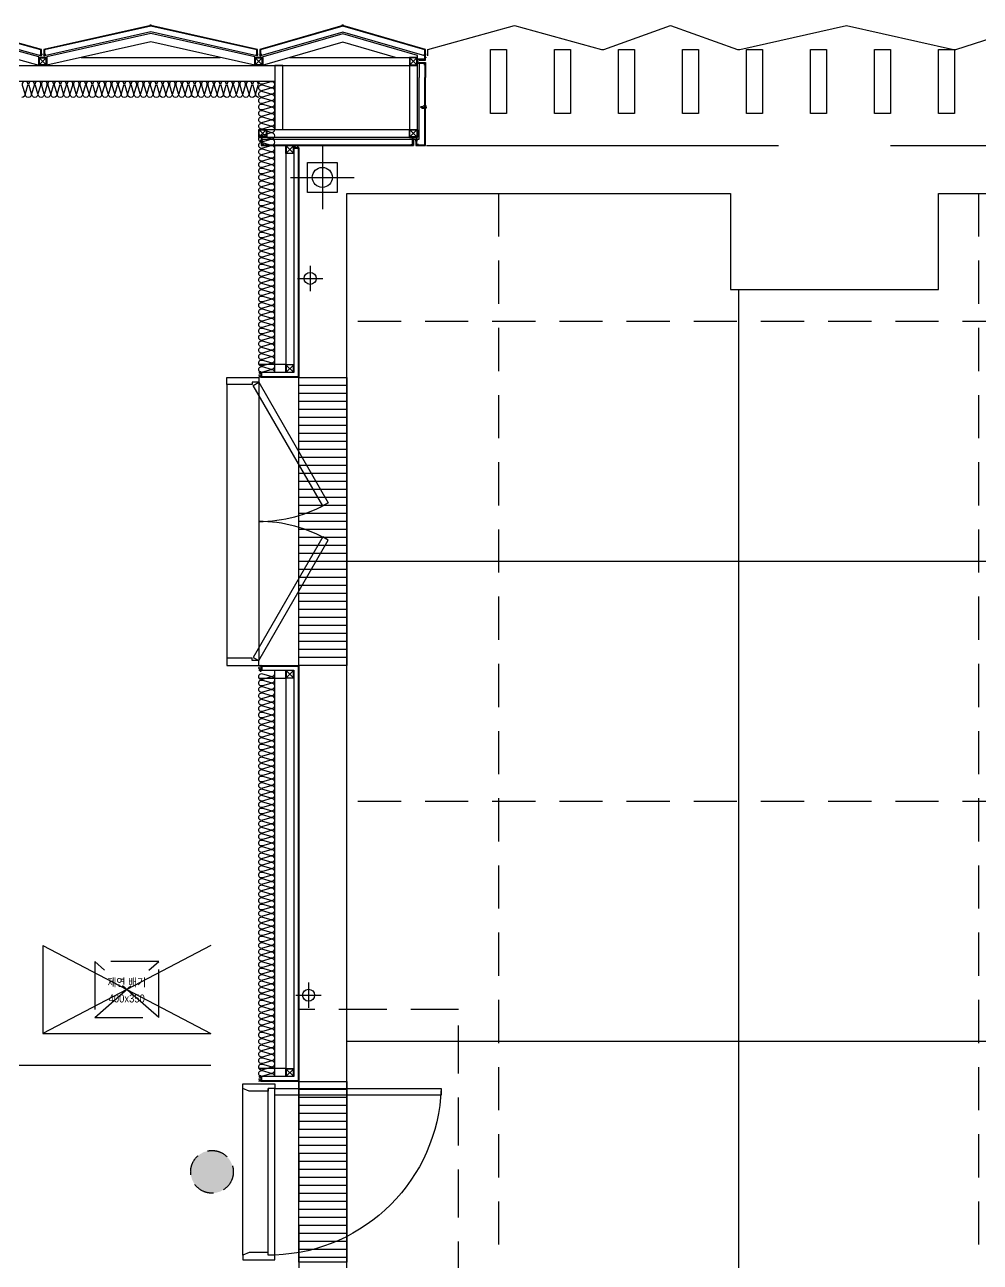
# Model space of a CAD drawing. Header units: millimetres. Extents: x -95754 to 177808, y 34455 to 149960.
# Drawn here: x 97291 to 103264, y 141725 to 149459 of the extents above; entities that cross this region are included whole.
import ezdxf
from ezdxf.enums import TextEntityAlignment as Align

# ---------------------------------------------------------------- set-up
doc = ezdxf.new("R2010")
doc.units = ezdxf.units.MM
doc.header["$LTSCALE"] = 300
for name, pattern in [('CENTER', [2, 1.25, -0.25, 0.25, -0.25]), ('CENTERX2', [4, 2.5, -0.5, 0.5, -0.5]), ('ghid', [3, 2, -1]), ('H1', [1.5, 1, -0.5]), ('HID', [2.8, 1.8, -1])]:
    doc.linetypes.add(name, pattern=pattern)
for name, color, linetype in [('6FIN', 6, 'Continuous'), ('A-DOOR', 4, 'Continuous'), ('A-DOOR-1', 1, 'Continuous'), ('A-DOOR-8', 8, 'Continuous'), ('A-ELE-8', 8, 'Continuous'), ('A-ETC-소방', 8, 'H1'), ('A-FIN', 6, 'Continuous'), ('A-HIDDEN', 7, 'H1'), ('A-LOUVER', 6, 'Continuous'), ('A-OPEN', 1, 'Continuous'), ('A-SYM', 7, 'Continuous'), ('A-TERNCH', 8, 'Continuous'), ('A-WALL-D', 7, 'Continuous'), ('A-갑종방화문', 7, 'Continuous'), ('A-방화문표기', 6, 'ghid'), ('A-지붕바닥', 251, 'Continuous'), ('A-하지철물', 55, 'Continuous'), ('alucobond', 4, 'Continuous'), ('ISL', 251, 'Continuous'), ('loco_SCR', 1, 'Continuous'), ('mold', 4, 'Continuous'), ('RIVET', 6, 'Continuous'), ('SCREW', 6, 'Continuous'), ('SHEET', 6, 'Continuous'), ('보(girder)', 7, 'HID'), ('복합판넬', 6, 'Continuous'), ('우수계획', 7, 'Continuous'), ('코킹', 191, 'Continuous'), ('트랜치', 8, 'Continuous')]:
    doc.layers.add(name, color=color, linetype=linetype)
doc.styles.add('X-PLAN$0$Gtx', font='')
doc.styles.get('X-PLAN$0$Gtx').set_extended_font_data('Dotum')

# ---------------------------------------------------------------- blocks, each defined once
blk = doc.blocks.new('FDD-2')
at = {"layer": 'A-DOOR', "linetype": 'Continuous'}
for points in [[(-870, 200), (-116.6, 635), (-96.6, 600.4), (-850, 165.4)], [(870, 200), (116.6, 635), (96.6, 600.4), (850, 165.4)], [(-900, 200), (-870, 200), (-870, 160), (-855, 160), (-855, 0), (-900, 0)], [(900, 200), (870, 200), (870, 160), (855, 160), (855, 0), (900, 0)]]:
    blk.add_lwpolyline(points, close=True, dxfattribs=at)
at = {"layer": 'A-DOOR-1', "linetype": 'Continuous'}
for centre, start, end in [((-870, 200), 0, 30), ((870, 200), 150, 180)]:
    blk.add_arc(centre, 870, start, end, dxfattribs=at)
at = {"layer": 'A-DOOR-8', "linetype": 'Continuous'}
for p, q in [((-870, 200), (870, 200)), ((-855, 0), (855, 0))]:
    blk.add_line(p, q, dxfattribs=at)
blk = doc.blocks.new('FSD-1')
at = {"layer": 'A-DOOR'}
for points in [[(190359.4, 600586.7), (190359.4, 600556.7), (190319.4, 600556.7), (190319.4, 600541.7), (190199.4, 600541.7), (190159.4, 600556.7), (190159.4, 600586.7)], [(190359.4, 599516.7), (191399.4, 599516.7), (191399.4, 599556.7), (190359.4, 599556.7)], [(190359.4, 599486.7), (190359.4, 599516.7), (190319.4, 599516.7), (190319.4, 599531.7), (190199.4, 599531.7), (190159.4, 599516.7), (190159.4, 599486.7)]]:
    blk.add_lwpolyline(points, close=True, dxfattribs=at)
at = {"layer": 'A-DOOR-1'}
blk.add_arc((190322.5, 599479.8), 1077.5, 1.96142, 88.03858, dxfattribs=at)
at = {"layer": 'A-DOOR-8'}
for p, q in [((190159.4, 600556.7), (190159.4, 599516.7)), ((190319.4, 600556.7), (190319.4, 599516.7)), ((190359.4, 600556.7), (190359.4, 599516.7))]:
    blk.add_line(p, q, dxfattribs=at)
blk = doc.blocks.new('*U2290')
at = {"layer": '6FIN'}
blk.add_lwpolyline([(25.3, 50), (-24.7, 50), (-24.7, 0), (25.3, 0)], close=True, dxfattribs=at)
at = {"layer": 'SHEET', "color": 8}
for p, q in [((-22.2, 2.5), (22.8, 47.5)), ((22.8, 2.5), (-22.2, 47.5))]:
    blk.add_line(p, q, dxfattribs=at)
blk.add_lwpolyline([(22.3, 2.3), (-21.7, 2.3, -0.414214), (-22.4, 3), (-22.4, 47, -0.414214), (-21.7, 47.7), (22.3, 47.7, -0.414214), (23, 47), (23, 3, -0.414214)], format="xyb", close=True, dxfattribs=at)
blk = doc.blocks.new('screw-2')
at = {"layer": 'loco_SCR', "linetype": 'CENTERX2'}
blk.add_line((-9, 0), (20, 0), dxfattribs=at)
at = {"layer": 'loco_SCR'}
for p, q in [((-2, 2), (-2, 3)), ((-1, 0), (-2, 1)), ((0, 4), (0, -4)), ((0, 2), (13, 2)), ((4, 2), (2, -3)), ((6, 2), (4, -3)), ((8, 2), (6, -3)), ((9, 2), (8, -3)), ((11, 2), (10, 1)), ((16, 0), (11, 1)), ((16, 0), (12, -2)), ((16, 0), (13, 2)), ((-1, 0), (-2, -1)), ((-2, -2), (-2, -3)), ((0, -2), (12, -2)), ((10, -1), (9, -3))]:
    blk.add_line(p, q, dxfattribs=at)
for centre, radius, start, end in [((0, 0), 4, 90, 270), ((-2, 1), 0.5, 135, 249.9068), ((-2, 3), 0.393, 352.9095, 75.2899), ((-1, 0), 0.262, 273.8076, 86.5479), ((11, -1), 1.4, 70.8182, 270.5294), ((-2, -1), 0.5, 109.9826, 225), ((-2, -3), 0.393, 261.9149, 3.4868)]:
    blk.add_arc(centre, radius, start, end, dxfattribs=at)
blk = doc.blocks.new('A$Caf999d5d')
at = {"layer": 'A-FIN'}
for p, q in [((-1, 15), (25, 14.9)), ((3, 19), (29, 18.9)), ((25, 7.4), (25, 14.9)), ((28, 7.4), (25, 7.4)), ((29, 7.4), (25, 7.4)), ((29, 7.4), (29, 18.9))]:
    blk.add_line(p, q, dxfattribs=at)
at = {"layer": '코킹', "color": 1}
blk.add_circle((14.5, 7.5), 7.5, dxfattribs=at)
at = {"layer": '코킹', "color": 1, "extrusion": (0, 0, -1)}
blk.add_ellipse((-1, 7.5), major_axis=(0, 7.5), ratio=0.368706, start_param=0, end_param=3.141604, dxfattribs=at)
at = {"layer": 'SCREW', "xscale": 0.700000000000001, "yscale": 0.700000000000001, "zscale": 0.700000000000001, "rotation": 359.9997454971837}
blk.add_blockref('screw-2', (25, 11.2), dxfattribs=at)
blk = doc.blocks.new('*U2294')
at = {"layer": 'A-하지철물'}
for points in [[(-570, -220), (-570, 0), (1970, 0), (1970, -220)], [(-520, -220), (-520, -50), (1920, -50), (1920, -220)]]:
    blk.add_lwpolyline(points, dxfattribs=at)
at = {"layer": '복합판넬'}
for points in [[(-600, -205), (-600, 30), (2000, 30), (2000, -205)], [(-596, -201), (-596, 26), (1996, 26), (1996, -201)]]:
    blk.add_lwpolyline(points, dxfattribs=at)
at = {"layer": 'A-FIN'}
blk.add_blockref('A$Caf999d5d', (-599, -220), dxfattribs=at)
at = {"layer": 'A-FIN', "xscale": -1}
blk.add_blockref('A$Caf999d5d', (1999, -220), dxfattribs=at)
at = {"layer": '보(girder)', "xscale": -1, "rotation": 180}
for p in [(-545.3, 0), (1944.7, 0)]:
    blk.add_blockref('*U2290', p, dxfattribs=at)
blk = doc.blocks.new('EX-1100')
at = {"layer": '6FIN', "elevation": 0}
for points in [[(3.2, 204.1), (46.8, 204.1, 0.414214), (50, 207.3), (50, 250.9, 0.414214), (46.8, 254.1), (3.2, 254.1, 0.414214), (0, 250.9), (0, 207.3, 0.414214)], [(1146.8, 204.1), (1103.2, 204.1, -0.414214), (1100, 207.3), (1100, 250.9, -0.414214), (1103.2, 254.1), (1146.8, 254.1, -0.414214), (1150, 250.9), (1150, 207.3, -0.414214)]]:
    blk.add_lwpolyline(points, format="xyb", close=True, dxfattribs=at)
at = {"layer": 'A-하지철물'}
for p, q in [((1100, 254.1), (50, 254.1)), ((923.1, 204.1), (226.9, 204.1)), ((575, 55.9), (575, 107.8))]:
    blk.add_line(p, q, dxfattribs=at)
at = {"layer": 'A-하지철물', "elevation": 0}
blk.add_lwpolyline([(1100, 201.1), (1100, 253), (575, 107.8), (50, 253), (50, 201.1), (575, 55.9)], close=True, dxfattribs=at)
at = {"layer": 'A-하지철물'}
blk.add_circle((575, 4.1), 4.07, dxfattribs=at)
at = {"layer": 'alucobond', "color": 251, "linetype": 'HID', "ltscale": 10}
for p, q in [((30.2, 185.1), (41.5, 185.1)), ((31.5, 182.4), (31.5, 187.8)), ((31.5, 186.6), (39.5, 186.6)), ((31.5, 183.6), (39.5, 183.6)), ((32, 189.3), (32.5, 189.3)), ((32, 180.9), (32.5, 180.9)), ((32.5, 180.9), (32.5, 189.3)), ((38, 182.7), (38, 187.4)), ((39.5, 182.7), (39.5, 187.4)), ((1119.8, 185.1), (1108.5, 185.1)), ((1110.5, 182.7), (1110.5, 187.4)), ((1118.5, 186.6), (1110.5, 186.6)), ((1118.5, 183.6), (1110.5, 183.6)), ((1112, 182.7), (1112, 187.4)), ((1117.5, 180.9), (1117.5, 189.3)), ((1118, 189.3), (1117.5, 189.3)), ((1118, 180.9), (1117.5, 180.9)), ((1118.5, 182.4), (1118.5, 187.8))]:
    blk.add_line(p, q, dxfattribs=at)
at = {"layer": 'alucobond'}
for p, q in [((32.5, 195.1), (36.5, 195.1)), ((1117.5, 195.1), (1113.5, 195.1))]:
    blk.add_line(p, q, dxfattribs=at)
at = {"layer": 'alucobond', "color": 251, "linetype": 'HID', "ltscale": 10, "elevation": 0}
for points in [[(32, 189.3), (31.5, 187.8)], [(32, 180.9), (31.5, 182.4)], [(36.5, 194.5), (575, 45.6), (1113.5, 194.5)], [(1118, 189.3), (1118.5, 187.8)], [(1118, 180.9), (1118.5, 182.4)]]:
    blk.add_lwpolyline(points, dxfattribs=at)
at = {"layer": 'alucobond', "elevation": 0}
for points in [[(32.5, 195.1), (32.5, 154.1), (575, 4.1), (1117.5, 154.1), (1117.5, 195.1)], [(36.5, 195.1), (36.5, 157.1), (575, 8.2), (1113.5, 157.1), (1113.5, 195.1)], [(1113.5, 195.1), (1113.5, 157.2)]]:
    blk.add_lwpolyline(points, dxfattribs=at)
at = {"layer": 'alucobond', "color": 251, "linetype": 'HID', "ltscale": 10, "elevation": 0}
for points in [[(39.5, 186.6, -0.666667), (39.5, 183.6, -1.5)], [(1110.5, 186.6, 0.666667), (1110.5, 183.6, 1.5)]]:
    blk.add_lwpolyline(points, format="xyb", dxfattribs=at)
at = {"layer": 'alucobond', "color": 251, "linetype": 'HID', "ltscale": 10}
for centre, start, end in [((38.7, 187.4), 0, 180), ((38.7, 182.7), 180, 0), ((1111.3, 187.4), 0, 180), ((1111.3, 182.7), 180, 0)]:
    blk.add_arc(centre, 0.75, start, end, dxfattribs=at)
at = {"layer": 'mold', "color": 4, "elevation": 0}
for points in [[(25, 204.1), (25, 202.6)], [(1125, 204.1), (1125, 202.6)]]:
    blk.add_lwpolyline(points, dxfattribs=at)
at = {"layer": 'SHEET', "color": 8}
for p, q in [((46.8, 250.9), (3.2, 207.3)), ((3.2, 250.9), (46.8, 207.3)), ((1103.2, 250.9), (1146.8, 207.3)), ((1146.8, 250.9), (1103.2, 207.3))]:
    blk.add_line(p, q, dxfattribs=at)
at = {"layer": 'SHEET', "color": 8, "elevation": 0}
for points in [[(3.2, 207.3), (46.8, 207.3), (46.8, 250.9), (3.2, 250.9)], [(1146.8, 207.3), (1103.2, 207.3), (1103.2, 250.9), (1146.8, 250.9)]]:
    blk.add_lwpolyline(points, close=True, dxfattribs=at)
blk = doc.blocks.new('EX-1350')
at = {"layer": '6FIN', "elevation": 0}
for points in [[(3.2, 204.1), (46.8, 204.1, 0.414214), (50, 207.3), (50, 250.9, 0.414214), (46.8, 254.1), (3.2, 254.1, 0.414214), (0, 250.9), (0, 207.3, 0.414214)], [(1396.8, 204.1), (1353.2, 204.1, -0.414214), (1350, 207.3), (1350, 250.9, -0.414214), (1353.2, 254.1), (1396.8, 254.1, -0.414214), (1400, 250.9), (1400, 207.3, -0.414214)]]:
    blk.add_lwpolyline(points, format="xyb", close=True, dxfattribs=at)
at = {"layer": 'A-하지철물'}
for p, q in [((1350, 254.1), (50, 254.1)), ((1133.9, 204.1), (266.1, 204.1))]:
    blk.add_line(p, q, dxfattribs=at)
at = {"layer": 'A-하지철물', "elevation": 0}
for points in [[(49.7, 252.7), (700, 106.6), (1350.3, 252.7)], [(50, 254.1), (50, 201.4), (700, 55.3), (1350, 201.4), (1350, 254.1)]]:
    blk.add_lwpolyline(points, dxfattribs=at)
at = {"layer": 'A-하지철물'}
blk.add_circle((700, 4.1), 4.07, dxfattribs=at)
at = {"layer": 'alucobond', "color": 251, "linetype": 'HID', "ltscale": 10}
for p, q in [((30.2, 185.1), (41.5, 185.1)), ((31.5, 182.4), (31.5, 187.8)), ((31.5, 186.6), (39.5, 186.6)), ((31.5, 183.6), (39.5, 183.6)), ((32, 189.3), (32.5, 189.3)), ((32, 180.9), (32.5, 180.9)), ((32.5, 180.9), (32.5, 189.3)), ((38, 182.7), (38, 187.4)), ((39.5, 182.7), (39.5, 187.4)), ((1369.8, 185.1), (1358.5, 185.1)), ((1360.5, 182.7), (1360.5, 187.4)), ((1368.5, 186.6), (1360.5, 186.6)), ((1368.5, 183.6), (1360.5, 183.6)), ((1362, 182.7), (1362, 187.4)), ((1367.5, 180.9), (1367.5, 189.3)), ((1368, 189.3), (1367.5, 189.3)), ((1368, 180.9), (1367.5, 180.9)), ((1368.5, 182.4), (1368.5, 187.8))]:
    blk.add_line(p, q, dxfattribs=at)
at = {"layer": 'alucobond'}
for p, q in [((32.5, 195.1), (36.5, 195.1)), ((1367.5, 195.1), (1363.5, 195.1))]:
    blk.add_line(p, q, dxfattribs=at)
at = {"layer": 'alucobond', "color": 251, "linetype": 'HID', "ltscale": 10, "elevation": 0}
for points in [[(32, 189.3), (31.5, 187.8)], [(32, 180.9), (31.5, 182.4)], [(36.5, 194.2), (700, 45.1), (1363.5, 194.2)], [(1368, 189.3), (1368.5, 187.8)], [(1368, 180.9), (1368.5, 182.4)]]:
    blk.add_lwpolyline(points, dxfattribs=at)
at = {"layer": 'alucobond', "elevation": 0}
for points in [[(32.5, 195.1), (32.5, 154.1), (700, 4.1), (1367.5, 154.1), (1367.5, 195.1)], [(36.5, 195.1), (36.5, 157.3), (700, 8.2), (1363.5, 157.3), (1363.5, 195.1)]]:
    blk.add_lwpolyline(points, dxfattribs=at)
at = {"layer": 'alucobond', "color": 251, "linetype": 'HID', "ltscale": 10, "elevation": 0}
for points in [[(39.5, 186.6, -0.666667), (39.5, 183.6, -1.5)], [(1360.5, 186.6, 0.666667), (1360.5, 183.6, 1.5)]]:
    blk.add_lwpolyline(points, format="xyb", dxfattribs=at)
at = {"layer": 'alucobond', "color": 251, "linetype": 'HID', "ltscale": 10}
for centre, start, end in [((38.7, 187.4), 0, 180), ((38.7, 182.7), 180, 0), ((1361.3, 187.4), 0, 180), ((1361.3, 182.7), 180, 0)]:
    blk.add_arc(centre, 0.75, start, end, dxfattribs=at)
at = {"layer": 'mold', "color": 4, "elevation": 0}
for points in [[(25, 204.1), (25, 202.6)], [(1375, 204.1), (1375, 202.6)]]:
    blk.add_lwpolyline(points, dxfattribs=at)
at = {"layer": 'SHEET', "color": 8}
for p, q in [((46.8, 250.9), (3.2, 207.3)), ((3.2, 250.9), (46.8, 207.3)), ((1353.2, 250.9), (1396.8, 207.3)), ((1396.8, 250.9), (1353.2, 207.3))]:
    blk.add_line(p, q, dxfattribs=at)
at = {"layer": 'SHEET', "color": 8, "elevation": 0}
for points in [[(3.2, 207.3), (46.8, 207.3), (46.8, 250.9), (3.2, 250.9)], [(1396.8, 207.3), (1353.2, 207.3), (1353.2, 250.9), (1396.8, 250.9)]]:
    blk.add_lwpolyline(points, close=True, dxfattribs=at)
blk = doc.blocks.new('revit')
at = {"layer": 'RIVET'}
for p, q in [((-4.2, 0.5), (-4.2, 0)), ((4.2, 0), (-4.2, 0)), ((2.7, 1), (-2.7, 1)), ((-1.5, 1), (-1.5, -7)), ((1.5, 1), (1.5, -7)), ((4.2, 0.5), (4.2, 0)), ((2.4, -5.5), (-2.4, -5.5)), ((2.4, -7), (-2.4, -7))]:
    blk.add_line(p, q, dxfattribs=at)
at = {"layer": 'RIVET', "color": 1, "linetype": 'CENTER'}
blk.add_line((0, 2.3), (0, -9), dxfattribs=at)
at = {"layer": 'RIVET'}
for points in [[(-4.2, 0.5), (-2.7, 1)], [(4.2, 0.5), (2.7, 1)]]:
    blk.add_lwpolyline(points, dxfattribs=at)
blk.add_lwpolyline([(-1.5, -7, 0.666667), (1.5, -7, 1.5)], format="xyb", dxfattribs=at)
for centre, start, end in [((-2.4, -6.2), 90, 270), ((2.4, -6.2), 270, 90)]:
    blk.add_arc(centre, 0.75, start, end, dxfattribs=at)
blk = doc.blocks.new('A$Ce891b95f')
at = {"layer": '6FIN', "elevation": 0}
for points in [[(3.2, 550), (46.8, 550, -0.414214), (50, 546.8), (50, 503.2, -0.414214), (46.8, 500), (3.2, 500, -0.414214), (0, 503.2), (0, 546.8, -0.414214)], [(1014.3, 550), (970.7, 550, 0.414214), (967.5, 546.8), (967.5, 503.2, 0.414214), (970.7, 500), (1014.3, 500, 0.414214), (1017.5, 503.2), (1017.5, 546.8, 0.414214)], [(28.2, 100), (71.8, 100, -0.414214), (75, 96.8), (75, 53.2, -0.414214), (71.8, 50), (28.2, 50, -0.414214), (25, 53.2), (25, 96.8, -0.414214)], [(970.7, 100), (1014.3, 100, -0.414214), (1017.5, 96.8), (1017.5, 53.2, -0.414214), (1014.3, 50), (970.7, 50, -0.414214), (967.5, 53.2), (967.5, 96.8, -0.414214)]]:
    blk.add_lwpolyline(points, format="xyb", close=True, dxfattribs=at)
at = {"layer": 'A-하지철물'}
for p, q in [((219.2, 550), (1017.5, 550)), ((50, 500), (1017.5, 500))]:
    blk.add_line(p, q, dxfattribs=at)
at = {"layer": 'A-하지철물', "elevation": 0}
for points in [[(1017.5, 550), (1017.5, 562.4), (550, 697.9), (39.3, 549.9)], [(880.8, 550), (550, 645.9), (46.7, 500)]]:
    blk.add_lwpolyline(points, dxfattribs=at)
for points in [[(125, 500), (125, 100), (175, 100), (175, 500)], [(967.5, 500), (967.5, 50), (1017.5, 50), (1017.5, 500)], [(967.5, 50), (75, 50), (75, 100), (967.5, 100)]]:
    blk.add_lwpolyline(points, close=True, dxfattribs=at)
at = {"layer": 'A-하지철물'}
blk.add_circle((550, 750), 4.07, dxfattribs=at)
at = {"layer": 'alucobond', "color": 251, "linetype": 'HID', "ltscale": 10}
for p, q in [((30.2, 569), (41.5, 569)), ((31.5, 571.7), (31.5, 566.3)), ((31.5, 570.5), (39.5, 570.5)), ((31.5, 567.5), (39.5, 567.5)), ((32, 573.2), (32.5, 573.2)), ((32, 564.8), (32.5, 564.8)), ((32.5, 573.2), (32.5, 564.8)), ((38, 571.4), (38, 566.6)), ((39.5, 571.4), (39.5, 566.6)), ((1069.8, 569), (1058.5, 569)), ((1060.5, 571.4), (1060.5, 566.6)), ((1068.5, 570.5), (1060.5, 570.5)), ((1068.5, 567.5), (1060.5, 567.5)), ((1062, 571.4), (1062, 566.6)), ((1067.5, 573.2), (1067.5, 564.8)), ((1068, 573.2), (1067.5, 573.2)), ((1068, 564.8), (1067.5, 564.8)), ((1068.5, 571.7), (1068.5, 566.3))]:
    blk.add_line(p, q, dxfattribs=at)
at = {"layer": 'alucobond'}
for p, q in [((32.5, 558.9), (36.5, 558.9)), ((1027.5, 532.5), (1027.5, 536.5)), ((1027.5, 517.5), (1027.5, 513.5)), ((40, 40), (40, 0)), ((40, 40), (44, 40)), ((40, 0), (992.5, 0)), ((44, 40), (44, 4)), ((44, 4), (988.5, 4)), ((992.5, 40), (988.5, 40)), ((988.5, 40), (988.5, 4)), ((992.5, 40), (992.5, 0)), ((1007.5, 40), (1007.5, 0)), ((1007.5, 40), (1011.5, 40)), ((1007.5, 0), (1067.5, 0)), ((1011.5, 40), (1011.5, 4)), ((1011.5, 4), (1063.5, 4))]:
    blk.add_line(p, q, dxfattribs=at)
at = {"layer": 'alucobond', "color": 8}
for p, q in [((1027.5, 512), (1027.5, 425)), ((1027.5, 40), (1027.5, 425, 0)), ((45.5, 40), (1027.5, 40))]:
    blk.add_line(p, q, dxfattribs=at)
at = {"layer": 'alucobond', "elevation": 0}
for points in [[(1027.5, 532.5), (1067.5, 532.5), (1067.5, 600), (550, 750), (32.5, 600), (32.5, 558.9)], [(1063.5, 549.5), (1063.5, 597), (550, 745.8), (36.5, 597), (36.5, 558.9)], [(1027.5, 517.5), (1067.5, 517.5), (1067.5, 425)], [(1027.5, 513.5), (1063.5, 513.5), (1063.5, 425)], [(1063.5, 4), (1063.5, 425)], [(1067.5, 0), (1067.5, 425)]]:
    blk.add_lwpolyline(points, dxfattribs=at)
at = {"layer": 'alucobond', "color": 251, "linetype": 'HID', "ltscale": 10, "elevation": 0}
for points in [[(1063.5, 559.5), (550, 708.4), (36.5, 559.5)], [(32, 573.2), (31.5, 571.7)], [(32, 564.8), (31.5, 566.3)], [(1068, 573.2), (1068.5, 571.7)], [(1068, 564.8), (1068.5, 566.3)]]:
    blk.add_lwpolyline(points, dxfattribs=at)
for points in [[(39.5, 567.5, 0.666667), (39.5, 570.5, 1.5)], [(1060.5, 567.5, -0.666667), (1060.5, 570.5, -1.5)]]:
    blk.add_lwpolyline(points, format="xyb", dxfattribs=at)
at = {"layer": 'alucobond', "color": 251, "linetype": 'HID', "ltscale": 10}
for centre, start, end in [((38.7, 571.4), 0, 180), ((38.7, 566.6), 180, 0), ((1061.3, 571.4), 0, 180), ((1061.3, 566.6), 180, 0)]:
    blk.add_arc(centre, 0.75, start, end, dxfattribs=at)
at = {"layer": 'mold', "color": 4, "elevation": 0}
for points in [[(25, 550), (25, 551.5)], [(1062, 538), (1017.5, 538), (1017.5, 525), (1019, 525), (1019, 536.5), (1063.5, 536.5), (1063.5, 549.5), (1062, 549.5), (1062, 538)], [(1075, 550), (1075, 551.5)], [(1062, 512), (1017.5, 512), (1017.5, 525), (1019, 525), (1019, 513.5), (1063.5, 513.5), (1063.5, 500.5), (1062, 500.5), (1062, 512)], [(45.5, 5.5), (45.5, 50), (32.5, 50), (32.5, 48.5), (44, 48.5), (44, 4), (57, 4), (57, 5.5), (45.5, 5.5)], [(987, 5.5), (987, 50), (1000, 50), (1000, 48.5), (988.5, 48.5), (988.5, 4), (975.5, 4), (975.5, 5.5), (987, 5.5)], [(1013, 5.5), (1013, 50), (1000, 50), (1000, 48.5), (1011.5, 48.5), (1011.5, 4), (1024.5, 4), (1024.5, 5.5), (1013, 5.5)]]:
    blk.add_lwpolyline(points, dxfattribs=at)
at = {"layer": 'SHEET', "color": 8}
for p, q in [((46.8, 503.2), (3.2, 546.8)), ((3.2, 503.2), (46.8, 546.8)), ((970.7, 503.2), (1014.3, 546.8)), ((1014.3, 503.2), (970.7, 546.8)), ((71.8, 53.2), (28.2, 96.8)), ((28.2, 53.2), (71.8, 96.8)), ((1014.3, 53.2, 0), (970.7, 96.8, 0)), ((970.7, 53.2, 0), (1014.3, 96.8, 0))]:
    blk.add_line(p, q, dxfattribs=at)
at = {"layer": 'SHEET', "color": 8, "elevation": 0}
for points in [[(3.2, 546.8), (46.8, 546.8), (46.8, 503.2), (3.2, 503.2)], [(1014.3, 546.8), (970.7, 546.8), (970.7, 503.2), (1014.3, 503.2)], [(28.2, 96.8), (71.8, 96.8), (71.8, 53.2), (28.2, 53.2)], [(970.7, 96.8), (1014.3, 96.8), (1014.3, 53.2), (970.7, 53.2)]]:
    blk.add_lwpolyline(points, close=True, dxfattribs=at)
at = {"layer": 'alucobond', "xscale": -1, "rotation": 90}
for p in [(40, 30), (1007.5, 30)]:
    blk.add_blockref('revit', p, dxfattribs=at)
at = {"layer": 'alucobond', "rotation": 270}
blk.add_blockref('revit', (992.5, 30), dxfattribs=at)
blk = doc.blocks.new('SYM-갑종방화문')
at = {"layer": 'A-방화문표기'}
blk.add_hatch(color=251, dxfattribs=at).paths.add_polyline_path([(-600, 0, 1), (600, 0, 1)])
at = {"layer": 'A-방화문표기', "color": 251}
blk.add_circle((0, 0), 600, dxfattribs=at)
blk = doc.blocks.new('A$C1B410CB1')
at = {"layer": 'A-갑종방화문', "xscale": 0.1666666666666667, "yscale": 0.1666666666666667, "zscale": 0.1666666666666667}
blk.add_blockref('SYM-갑종방화문', (100, 100), dxfattribs=at)
blk = doc.blocks.new('A$Cacae0627')
at = {"layer": '우수계획', "color": 1}
for p, q in [((0, 528), (0, -528)), ((-528, 0), (528, 0))]:
    blk.add_line(p, q, dxfattribs=at)
at = {"layer": '우수계획', "color": 6, "lineweight": -3}
blk.add_lwpolyline([(-250, 250), (250, 250), (250, -250), (-250, -250)], close=True, dxfattribs=at)
blk.add_circle((0, 0), 167, dxfattribs=at)
blk = doc.blocks.new('A$C2f499a12')
at = {"layer": 'A-SYM', "xscale": 0.3749999999999939, "yscale": 0.3749999999999939, "zscale": 0.3749999999999939}
blk.add_blockref('A$Cacae0627', (307.6, 197.9), dxfattribs=at)
blk = doc.blocks.new('A$C4ff37237')
at = {"layer": '우수계획', "color": 1}
for p, q in [((79.2, 158.3, 0), (79.2, 0, 0)), ((0, 79.2, 0), (158.3, 79.2, 0))]:
    blk.add_line(p, q, dxfattribs=at)
at = {"layer": '우수계획', "color": 6, "lineweight": -3}
blk.add_circle((79.2, 79.2, 0), 37.5, dxfattribs=at)
blk = doc.blocks.new('*U2344')
at = {"layer": '트랜치'}
for p, q in [((50, 300), (50, 0)), ((100, 300), (100, 0)), ((150, 300), (150, 0)), ((200, 300), (200, 0)), ((250, 300), (250, 0)), ((300, 300), (300, 0)), ((350, 300), (350, 0)), ((400, 300), (400, 0)), ((450, 300), (450, 0)), ((500, 300), (500, 0)), ((550, 300), (550, 0)), ((600, 300), (600, 0)), ((650, 300), (650, 0)), ((700, 300), (700, 0)), ((750, 300), (750, 0)), ((800, 300), (800, 0)), ((850, 300), (850, 0)), ((900, 300), (900, 0)), ((950, 300), (950, 0)), ((1000, 300), (1000, 0)), ((1050, 300), (1050, 0)), ((1100, 300), (1100, 0))]:
    blk.add_line(p, q, dxfattribs=at)
at = {"layer": '트랜치', "color": 0}
blk.add_lwpolyline([(0, 300), (1130, 300), (1130, 0), (0, 0)], close=True, dxfattribs=at)
blk = doc.blocks.new('*U2337')
at = {"layer": '트랜치'}
for p, q in [((50, 300), (50, 0)), ((100, 300), (100, 0)), ((150, 300), (150, 0)), ((200, 300), (200, 0)), ((250, 300), (250, 0)), ((300, 300), (300, 0)), ((350, 300), (350, 0)), ((400, 300), (400, 0)), ((450, 300), (450, 0)), ((500, 300), (500, 0)), ((550, 300), (550, 0)), ((600, 300), (600, 0)), ((650, 300), (650, 0)), ((700, 300), (700, 0)), ((750, 300), (750, 0)), ((800, 300), (800, 0)), ((850, 300), (850, 0)), ((900, 300), (900, 0)), ((950, 300), (950, 0)), ((1000, 300), (1000, 0)), ((1050, 300), (1050, 0)), ((1100, 300), (1100, 0)), ((1150, 300), (1150, 0)), ((1200, 300), (1200, 0)), ((1250, 300), (1250, 0)), ((1300, 300), (1300, 0)), ((1350, 300), (1350, 0)), ((1400, 300), (1400, 0)), ((1450, 300), (1450, 0)), ((1500, 300), (1500, 0)), ((1550, 300), (1550, 0)), ((1600, 300), (1600, 0)), ((1650, 300), (1650, 0)), ((1700, 300), (1700, 0)), ((1750, 300), (1750, 0)), ((1800, 300), (1800, 0))]:
    blk.add_line(p, q, dxfattribs=at)
at = {"layer": '트랜치', "color": 0}
blk.add_lwpolyline([(0, 300), (1800, 300), (1800, 0), (0, 0)], close=True, dxfattribs=at)
blk = doc.blocks.new('제연배기 400X350')
for p, q in [((200, -175), (-200, 175)), ((-200, -175), (200, 175))]:
    blk.add_line(p, q)
blk.add_lwpolyline([(200, 175), (-200, 175), (-200, -175), (200, -175)], close=True)
at = {"style": 'X-PLAN$0$Gtx', "width": 0.9}
for s, p in [('제연 배기', (0, 43.7)), ('400x350', (0, -56.4))]:
    blk.add_text(s, height=50, dxfattribs=at).set_placement(p, align=Align.MIDDLE_CENTER)

msp = doc.modelspace()

# ---------------------------------------------------------------- linework, layer by layer
at = {"layer": 'A-ELE-8'}
for p, q in [((99803.6, 148705), (102003.6, 148705)), ((102703.6, 148705), (112803.6, 148705))]:
    msp.add_line(p, q, dxfattribs=at)
at = {"layer": 'A-ELE-8', "elevation": 0}
msp.add_lwpolyline([(99811.1, 149264), (99811.1, 149305), (100353.6, 149455), (100896.1, 149305), (100896.1, 149305), (100911.1, 149305), (100911.1, 149305), (101328.6, 149455), (101746.1, 149305), (101746.1, 149305), (101761.1, 149305), (101761.1, 149305), (102428.6, 149455), (103096.1, 149305), (103096.1, 149305), (103111.1, 149305), (103111.1, 149305), (103578.6, 149455)], dxfattribs=at)
at = {"layer": 'A-HIDDEN', "elevation": 0}
msp.add_lwpolyline([(99003.6, 141105), (100003.6, 141105), (100003.6, 143305), (99003.6, 143305)], close=True, dxfattribs=at)
at = {"layer": 'A-LOUVER', "elevation": 0}
for points in [[(100203.6, 149305), (100303.6, 149305), (100303.6, 148905), (100203.6, 148905)], [(100603.6, 149305), (100703.6, 149305), (100703.6, 148905), (100603.6, 148905)], [(101003.6, 149305), (101103.6, 149305), (101103.6, 148905), (101003.6, 148905)], [(101403.6, 149305), (101503.6, 149305), (101503.6, 148905), (101403.6, 148905)], [(101803.6, 149305), (101903.6, 149305), (101903.6, 148905), (101803.6, 148905)], [(102203.6, 149305), (102303.6, 149305), (102303.6, 148905), (102203.6, 148905)], [(102603.6, 149305), (102703.6, 149305), (102703.6, 148905), (102603.6, 148905)], [(103003.6, 149305), (103103.6, 149305), (103103.6, 148905), (103003.6, 148905)]]:
    msp.add_lwpolyline(points, close=True, dxfattribs=at)
at = {"layer": 'A-OPEN'}
for p, q in [((97403.6, 143705), (98453.6, 143155)), ((98453.6, 143705), (97403.6, 143155))]:
    msp.add_line(p, q, dxfattribs=at)
at = {"layer": 'A-TERNCH', "elevation": 0}
msp.add_lwpolyline([(146503.6, 123655), (108653.6, 123655), (108653.6, 107805), (103003.6, 107805), (103003.6, 108405), (101703.6, 108405), (101703.6, 107805), (99303.6, 107805), (99303.6, 116255), (103003.6, 116255), (103003.6, 124555), (99303.6, 124555), (99303.6, 148405), (101703.6, 148405), (101703.6, 147805), (103003.6, 147805), (103003.6, 148405), (112503.6, 148405), (112503.6, 147805), (113803.6, 147805), (113803.6, 148405), (123303.6, 148405)], dxfattribs=at)
for points in [[(99003.6, 145455), (99003.6, 147255), (99303.6, 147255), (99303.6, 145455)], [(99003.6, 141725), (99003.6, 142855), (99303.6, 142855), (99303.6, 141725)]]:
    msp.add_lwpolyline(points, close=True, dxfattribs=at)
at = {"layer": 'A-WALL-D'}
msp.add_line((98453.6, 142955), (95353.6, 142955), dxfattribs=at)
at = {"layer": 'A-WALL-D', "elevation": 0}
msp.add_lwpolyline([(97403.6, 143705), (97403.6, 143155), (98453.6, 143155)], dxfattribs=at)
at = {"layer": 'A-지붕바닥', "linetype": 'HID', "ltscale": 0.5}
for p, q in [((100253.6, 148405), (100253.6, 124555)), ((103253.6, 148405), (103253.6, 107805)), ((170203.6, 147605), (99303.6, 147605)), ((170203.6, 144605), (99303.6, 144605))]:
    msp.add_line(p, q, dxfattribs=at)
at = {"layer": 'A-지붕바닥'}
for p, q in [((101753.6, 147805), (101753.6, 124555)), ((170203.6, 146105), (99303.6, 146105)), ((176753.6, 143105), (99303.6, 143105))]:
    msp.add_line(p, q, dxfattribs=at)
at = {"layer": 'A-하지철물', "elevation": 0}
for points in [[(98973.6, 148705), (98973.6, 147285), (98753.6, 147285)], [(98923.6, 148705), (98923.6, 147335), (98753.6, 147335)]]:
    msp.add_lwpolyline(points, dxfattribs=at)
at = {"layer": 'ISL'}
for p, q in [((98853.6, 148805), (98853.6, 149105)), ((98853.6, 147285), (98853.6, 148705))]:
    msp.add_line(p, q, dxfattribs=at)
at = {"layer": 'ISL', "elevation": 0}
for points in [[(98853.6, 149105), (92053.6, 149105), (92053.6, 123835)], [(98853.6, 142885), (98853.6, 145425)]]:
    msp.add_lwpolyline(points, dxfattribs=at)
for points in [[(98753.6, 149005, -0.509267), (98735.9, 149029.3), (98751.2, 149080.8, 1.372593), (98715.9, 149080.8), (98731.2, 149029.3, -0.509267), (98713.6, 149005, -0.509267), (98695.9, 149029.3), (98711.2, 149080.8, 1.372593), (98675.9, 149080.8), (98691.2, 149029.3, -0.509267), (98673.6, 149005, -0.509267), (98655.9, 149029.3), (98671.2, 149080.8, 1.372593), (98635.9, 149080.8), (98651.2, 149029.3, -0.509267), (98633.6, 149005, -0.509267), (98615.9, 149029.3), (98631.2, 149080.8, 1.372593), (98595.9, 149080.8), (98611.2, 149029.3, -0.509267), (98593.6, 149005, -0.509267), (98575.9, 149029.3), (98591.2, 149080.8, 1.372593), (98555.9, 149080.8), (98571.2, 149029.3, -0.509267), (98553.6, 149005, -0.509267), (98535.9, 149029.3), (98551.2, 149080.8, 1.372593), (98515.9, 149080.8), (98531.2, 149029.3, -0.509267), (98513.6, 149005, -0.509267), (98495.9, 149029.3), (98511.2, 149080.8, 1.372593), (98475.9, 149080.8), (98491.2, 149029.3, -0.509267), (98473.6, 149005, -0.509267), (98455.9, 149029.3), (98471.2, 149080.8, 1.372593), (98435.9, 149080.8), (98451.2, 149029.3, -0.509267), (98433.6, 149005, -0.509267), (98415.9, 149029.3), (98431.2, 149080.8, 1.372593), (98395.9, 149080.8), (98411.2, 149029.3, -0.509267), (98393.6, 149005, -0.509267), (98375.9, 149029.3), (98391.2, 149080.8, 1.372593), (98355.9, 149080.8), (98371.2, 149029.3, -0.509267), (98353.6, 149005, -0.509267), (98335.9, 149029.3), (98351.2, 149080.8, 1.372593), (98315.9, 149080.8), (98331.2, 149029.3, -0.509267), (98313.6, 149005, -0.509267), (98295.9, 149029.3), (98311.2, 149080.8, 1.372593), (98275.9, 149080.8), (98291.2, 149029.3, -0.509267), (98273.6, 149005, -0.509267), (98255.9, 149029.3), (98271.2, 149080.8, 1.372593), (98235.9, 149080.8), (98251.2, 149029.3, -0.509267), (98233.6, 149005, -0.509267), (98215.9, 149029.3), (98231.2, 149080.8, 1.372593), (98195.9, 149080.8), (98211.2, 149029.3, -0.509267), (98193.6, 149005, -0.509267), (98175.9, 149029.3), (98191.2, 149080.8, 1.372593), (98155.9, 149080.8), (98171.2, 149029.3, -0.509267), (98153.6, 149005, -0.509267), (98135.9, 149029.3), (98151.2, 149080.8, 1.372593), (98115.9, 149080.8), (98131.2, 149029.3, -0.509267), (98113.6, 149005, -0.509267), (98095.9, 149029.3), (98111.2, 149080.8, 1.372593), (98075.9, 149080.8), (98091.2, 149029.3, -0.509267), (98073.6, 149005, -0.509267), (98055.9, 149029.3), (98071.2, 149080.8, 1.372593), (98035.9, 149080.8), (98051.2, 149029.3, -0.509267), (98033.6, 149005, -0.509267), (98015.9, 149029.3), (98031.2, 149080.8, 1.372593), (97995.9, 149080.8), (98011.2, 149029.3, -0.509267), (97993.6, 149005, -0.509267), (97975.9, 149029.3), (97991.2, 149080.8, 1.372593), (97955.9, 149080.8), (97971.2, 149029.3, -0.509267), (97953.6, 149005, -0.509267), (97935.9, 149029.3), (97951.2, 149080.8, 1.372593), (97915.9, 149080.8), (97931.2, 149029.3, -0.509267), (97913.6, 149005, -0.509267), (97895.9, 149029.3), (97911.2, 149080.8, 1.372593), (97875.9, 149080.8), (97891.2, 149029.3, -0.509267), (97873.6, 149005, -0.509267), (97855.9, 149029.3), (97871.2, 149080.8, 1.372593), (97835.9, 149080.8), (97851.2, 149029.3, -0.509267), (97833.6, 149005, -0.509267), (97815.9, 149029.3), (97831.2, 149080.8, 1.372593), (97795.9, 149080.8), (97811.2, 149029.3, -0.509267), (97793.6, 149005, -0.509267), (97775.9, 149029.3), (97791.2, 149080.8, 1.372593), (97755.9, 149080.8), (97771.2, 149029.3, -0.509267), (97753.6, 149005, -0.509267), (97735.9, 149029.3), (97751.2, 149080.8, 1.372593), (97715.9, 149080.8), (97731.2, 149029.3, -0.509267), (97713.6, 149005, -0.509267), (97695.9, 149029.3), (97711.2, 149080.8, 1.372593), (97675.9, 149080.8), (97691.2, 149029.3, -0.509267), (97673.6, 149005, -0.509267), (97655.9, 149029.3), (97671.2, 149080.8, 1.372593), (97635.9, 149080.8), (97651.2, 149029.3, -0.509267), (97633.6, 149005, -0.509267), (97615.9, 149029.3), (97631.2, 149080.8, 1.372593), (97595.9, 149080.8), (97611.2, 149029.3, -0.509267), (97593.6, 149005, -0.509267), (97575.9, 149029.3), (97591.2, 149080.8, 1.372593), (97555.9, 149080.8), (97571.2, 149029.3, -0.509267), (97553.6, 149005, -0.509267), (97535.9, 149029.3), (97551.2, 149080.8, 1.372593), (97515.9, 149080.8), (97531.2, 149029.3, -0.509267), (97513.6, 149005, -0.509267), (97495.9, 149029.3), (97511.2, 149080.8, 1.372593), (97475.9, 149080.8), (97491.2, 149029.3, -0.509267), (97473.6, 149005, -0.509267), (97455.9, 149029.3), (97471.2, 149080.8, 1.372593), (97435.9, 149080.8), (97451.2, 149029.3, -0.509267), (97433.6, 149005, -0.509267), (97415.9, 149029.3), (97431.2, 149080.8, 1.372593), (97395.9, 149080.8), (97411.2, 149029.3, -0.509267), (97393.6, 149005, -0.509267), (97375.9, 149029.3), (97391.2, 149080.8, 1.372593), (97355.9, 149080.8), (97371.2, 149029.3, -0.509267), (97353.6, 149005, -0.509267), (97335.9, 149029.3), (97351.2, 149080.8, 1.372593), (97315.9, 149080.8), (97331.2, 149029.3, -0.509267), (97313.6, 149005, -0.509267), (97295.9, 149029.3), (97311.2, 149080.8, 1.372593), (97275.9, 149080.8), (97291.2, 149029.3, -0.509267), (97273.6, 149005, -0.509267)], [(98853.6, 147285, 0.509267), (98829.3, 147302.7), (98777.8, 147287.4, -1.372593), (98777.8, 147322.7), (98829.3, 147307.4, 0.509267), (98853.6, 147325, 0.509267), (98829.3, 147342.7), (98777.8, 147327.4, -1.372593), (98777.8, 147362.7), (98829.3, 147347.4, 0.509267), (98853.6, 147365, 0.509267), (98829.3, 147382.7), (98777.8, 147367.4, -1.372593), (98777.8, 147402.7), (98829.3, 147387.4, 0.509267), (98853.6, 147405, 0.509267), (98829.3, 147422.7), (98777.8, 147407.4, -1.372593), (98777.8, 147442.7), (98829.3, 147427.4, 0.509267), (98853.6, 147445, 0.509267), (98829.3, 147462.7), (98777.8, 147447.4, -1.372593), (98777.8, 147482.7), (98829.3, 147467.4, 0.509267), (98853.6, 147485, 0.509267), (98829.3, 147502.7), (98777.8, 147487.4, -1.372593), (98777.8, 147522.7), (98829.3, 147507.4, 0.509267), (98853.6, 147525, 0.509267), (98829.3, 147542.7), (98777.8, 147527.4, -1.372593), (98777.8, 147562.7), (98829.3, 147547.4, 0.509267), (98853.6, 147565, 0.509267), (98829.3, 147582.7), (98777.8, 147567.4, -1.372593), (98777.8, 147602.7), (98829.3, 147587.4, 0.509267), (98853.6, 147605, 0.509267), (98829.3, 147622.7), (98777.8, 147607.4, -1.372593), (98777.8, 147642.7), (98829.3, 147627.4, 0.509267), (98853.6, 147645, 0.509267), (98829.3, 147662.7), (98777.8, 147647.4, -1.372593), (98777.8, 147682.7), (98829.3, 147667.4, 0.509267), (98853.6, 147685, 0.509267), (98829.3, 147702.7), (98777.8, 147687.4, -1.372593), (98777.8, 147722.7), (98829.3, 147707.4, 0.509267), (98853.6, 147725, 0.509267), (98829.3, 147742.7), (98777.8, 147727.4, -1.372593), (98777.8, 147762.7), (98829.3, 147747.4, 0.509267), (98853.6, 147765, 0.509267), (98829.3, 147782.7), (98777.8, 147767.4, -1.372593), (98777.8, 147802.7), (98829.3, 147787.4, 0.509267), (98853.6, 147805, 0.509267), (98829.3, 147822.7), (98777.8, 147807.4, -1.372593), (98777.8, 147842.7), (98829.3, 147827.4, 0.509267), (98853.6, 147845, 0.509267), (98829.3, 147862.7), (98777.8, 147847.4, -1.372593), (98777.8, 147882.7), (98829.3, 147867.4, 0.509267), (98853.6, 147885, 0.509267), (98829.3, 147902.7), (98777.8, 147887.4, -1.372593), (98777.8, 147922.7), (98829.3, 147907.4, 0.509267), (98853.6, 147925, 0.509267), (98829.3, 147942.7), (98777.8, 147927.4, -1.372593), (98777.8, 147962.7), (98829.3, 147947.4, 0.509267), (98853.6, 147965, 0.509267), (98829.3, 147982.7), (98777.8, 147967.4, -1.372593), (98777.8, 148002.7), (98829.3, 147987.4, 0.509267), (98853.6, 148005, 0.509267), (98829.3, 148022.7), (98777.8, 148007.4, -1.372593), (98777.8, 148042.7), (98829.3, 148027.4, 0.509267), (98853.6, 148045, 0.509267), (98829.3, 148062.7), (98777.8, 148047.4, -1.372593), (98777.8, 148082.7), (98829.3, 148067.4, 0.509267), (98853.6, 148085, 0.509267), (98829.3, 148102.7), (98777.8, 148087.4, -1.372593), (98777.8, 148122.7), (98829.3, 148107.4, 0.509267), (98853.6, 148125, 0.509267), (98829.3, 148142.7), (98777.8, 148127.4, -1.372593), (98777.8, 148162.7), (98829.3, 148147.4, 0.509267), (98853.6, 148165, 0.509267), (98829.3, 148182.7), (98777.8, 148167.4, -1.372593), (98777.8, 148202.7), (98829.3, 148187.4, 0.509267), (98853.6, 148205, 0.509267), (98829.3, 148222.7), (98777.8, 148207.4, -1.372593), (98777.8, 148242.7), (98829.3, 148227.4, 0.509267), (98853.6, 148245, 0.509267), (98829.3, 148262.7), (98777.8, 148247.4, -1.372593), (98777.8, 148282.7), (98829.3, 148267.4, 0.509267), (98853.6, 148285, 0.509267), (98829.3, 148302.7), (98777.8, 148287.4, -1.372593), (98777.8, 148322.7), (98829.3, 148307.4, 0.509267), (98853.6, 148325, 0.509267), (98829.3, 148342.7), (98777.8, 148327.4, -1.372593), (98777.8, 148362.7), (98829.3, 148347.4, 0.509267), (98853.6, 148365, 0.509267), (98829.3, 148382.7), (98777.8, 148367.4, -1.372593), (98777.8, 148402.7), (98829.3, 148387.4, 0.509267), (98853.6, 148405, 0.509267), (98829.3, 148422.7), (98777.8, 148407.4, -1.372593), (98777.8, 148442.7), (98829.3, 148427.4, 0.509267), (98853.6, 148445, 0.509267), (98829.3, 148462.7), (98777.8, 148447.4, -1.372593), (98777.8, 148482.7), (98829.3, 148467.4, 0.509267), (98853.6, 148485, 0.509267), (98829.3, 148502.7), (98777.8, 148487.4, -1.372593), (98777.8, 148522.7), (98829.3, 148507.4, 0.509267), (98853.6, 148525, 0.509267), (98829.3, 148542.7), (98777.8, 148527.4, -1.372593), (98777.8, 148562.7), (98829.3, 148547.4, 0.509267), (98853.6, 148565, 0.509267), (98829.3, 148582.7), (98777.8, 148567.4, -1.372593), (98777.8, 148602.7), (98829.3, 148587.4, 0.509267), (98853.6, 148605, 0.509267), (98829.3, 148622.7), (98777.8, 148607.4, -1.372593), (98777.8, 148642.7), (98829.3, 148627.4, 0.509267), (98853.6, 148645, 0.509267), (98829.3, 148662.7), (98777.8, 148647.4, -1.372593), (98777.8, 148682.7), (98829.3, 148667.4, 0.509267), (98853.6, 148685, 0.509267), (98829.3, 148702.7), (98777.8, 148687.4, -1.372593), (98777.8, 148722.7), (98829.3, 148707.4, 0.509267), (98853.6, 148725, 0.509267), (98829.3, 148742.7), (98777.8, 148727.4, -1.372593), (98777.8, 148762.7), (98829.3, 148747.4, 0.509267), (98853.6, 148765, 0.509267), (98829.3, 148782.7), (98777.8, 148767.4, -1.372593), (98777.8, 148802.7), (98829.3, 148787.4, 0.509267), (98853.6, 148805, 0.509267), (98829.3, 148822.7), (98777.8, 148807.4, -1.372593), (98777.8, 148842.7), (98829.3, 148827.4, 0.509267), (98853.6, 148845, 0.509267), (98829.3, 148862.7), (98777.8, 148847.4, -1.372593), (98777.8, 148882.7), (98829.3, 148867.4, 0.509267), (98853.6, 148885, 0.509267), (98829.3, 148902.7), (98777.8, 148887.4, -1.372593), (98777.8, 148922.7), (98829.3, 148907.4, 0.509267), (98853.6, 148925, 0.509267), (98829.3, 148942.7), (98777.8, 148927.4, -1.372593), (98777.8, 148962.7), (98829.3, 148947.4, 0.509267), (98853.6, 148965, 0.509267), (98829.3, 148982.7), (98777.8, 148967.4, -1.372593), (98777.8, 149002.7), (98829.3, 148987.4, 0.509267), (98853.6, 149005, 0.509267), (98829.3, 149022.7), (98777.8, 149007.4, -1.372593), (98777.8, 149042.7), (98829.3, 149027.4, 0.509267), (98853.6, 149045, 0.509267), (98829.3, 149062.7), (98777.8, 149047.4, -1.372593), (98777.8, 149082.7), (98829.3, 149067.4, 0.509267), (98853.6, 149085, 0.509267), (98829.3, 149102.7), (98777.8, 149087.4, -0.508361), (98753.6, 149105, -0.508361)], [(98853.6, 142885, 0.509267), (98829.3, 142902.7), (98777.8, 142887.4, -1.372593), (98777.8, 142922.7), (98829.3, 142907.4, 0.509267), (98853.6, 142925, 0.509267), (98829.3, 142942.7), (98777.8, 142927.4, -1.372593), (98777.8, 142962.7), (98829.3, 142947.4, 0.509267), (98853.6, 142965, 0.509267), (98829.3, 142982.7), (98777.8, 142967.4, -1.372593), (98777.8, 143002.7), (98829.3, 142987.4, 0.509267), (98853.6, 143005, 0.509267), (98829.3, 143022.7), (98777.8, 143007.4, -1.372593), (98777.8, 143042.7), (98829.3, 143027.4, 0.509267), (98853.6, 143045, 0.509267), (98829.3, 143062.7), (98777.8, 143047.4, -1.372593), (98777.8, 143082.7), (98829.3, 143067.4, 0.509267), (98853.6, 143085, 0.509267), (98829.3, 143102.7), (98777.8, 143087.4, -1.372593), (98777.8, 143122.7), (98829.3, 143107.4, 0.509267), (98853.6, 143125, 0.509267), (98829.3, 143142.7), (98777.8, 143127.4, -1.372593), (98777.8, 143162.7), (98829.3, 143147.4, 0.509267), (98853.6, 143165, 0.509267), (98829.3, 143182.7), (98777.8, 143167.4, -1.372593), (98777.8, 143202.7), (98829.3, 143187.4, 0.509267), (98853.6, 143205, 0.509267), (98829.3, 143222.7), (98777.8, 143207.4, -1.372593), (98777.8, 143242.7), (98829.3, 143227.4, 0.509267), (98853.6, 143245, 0.509267), (98829.3, 143262.7), (98777.8, 143247.4, -1.372593), (98777.8, 143282.7), (98829.3, 143267.4, 0.509267), (98853.6, 143285, 0.509267), (98829.3, 143302.7), (98777.8, 143287.4, -1.372593), (98777.8, 143322.7), (98829.3, 143307.4, 0.509267), (98853.6, 143325, 0.509267), (98829.3, 143342.7), (98777.8, 143327.4, -1.372593), (98777.8, 143362.7), (98829.3, 143347.4, 0.509267), (98853.6, 143365, 0.509267), (98829.3, 143382.7), (98777.8, 143367.4, -1.372593), (98777.8, 143402.7), (98829.3, 143387.4, 0.509267), (98853.6, 143405, 0.509267), (98829.3, 143422.7), (98777.8, 143407.4, -1.372593), (98777.8, 143442.7), (98829.3, 143427.4, 0.509267), (98853.6, 143445, 0.509267), (98829.3, 143462.7), (98777.8, 143447.4, -1.372593), (98777.8, 143482.7), (98829.3, 143467.4, 0.509267), (98853.6, 143485, 0.509267), (98829.3, 143502.7), (98777.8, 143487.4, -1.372593), (98777.8, 143522.7), (98829.3, 143507.4, 0.509267), (98853.6, 143525, 0.509267), (98829.3, 143542.7), (98777.8, 143527.4, -1.372593), (98777.8, 143562.7), (98829.3, 143547.4, 0.509267), (98853.6, 143565, 0.509267), (98829.3, 143582.7), (98777.8, 143567.4, -1.372593), (98777.8, 143602.7), (98829.3, 143587.4, 0.509267), (98853.6, 143605, 0.509267), (98829.3, 143622.7), (98777.8, 143607.4, -1.372593), (98777.8, 143642.7), (98829.3, 143627.4, 0.509267), (98853.6, 143645, 0.509267), (98829.3, 143662.7), (98777.8, 143647.4, -1.372593), (98777.8, 143682.7), (98829.3, 143667.4, 0.509267), (98853.6, 143685, 0.509267), (98829.3, 143702.7), (98777.8, 143687.4, -1.372593), (98777.8, 143722.7), (98829.3, 143707.4, 0.509267), (98853.6, 143725, 0.509267), (98829.3, 143742.7), (98777.8, 143727.4, -1.372593), (98777.8, 143762.7), (98829.3, 143747.4, 0.509267), (98853.6, 143765, 0.509267), (98829.3, 143782.7), (98777.8, 143767.4, -1.372593), (98777.8, 143802.7), (98829.3, 143787.4, 0.509267), (98853.6, 143805, 0.509267), (98829.3, 143822.7), (98777.8, 143807.4, -1.372593), (98777.8, 143842.7), (98829.3, 143827.4, 0.509267), (98853.6, 143845, 0.509267), (98829.3, 143862.7), (98777.8, 143847.4, -1.372593), (98777.8, 143882.7), (98829.3, 143867.4, 0.509267), (98853.6, 143885, 0.509267), (98829.3, 143902.7), (98777.8, 143887.4, -1.372593), (98777.8, 143922.7), (98829.3, 143907.4, 0.509267), (98853.6, 143925, 0.509267), (98829.3, 143942.7), (98777.8, 143927.4, -1.372593), (98777.8, 143962.7), (98829.3, 143947.4, 0.509267), (98853.6, 143965, 0.509267), (98829.3, 143982.7), (98777.8, 143967.4, -1.372593), (98777.8, 144002.7), (98829.3, 143987.4, 0.509267), (98853.6, 144005, 0.509267), (98829.3, 144022.7), (98777.8, 144007.4, -1.372593), (98777.8, 144042.7), (98829.3, 144027.4, 0.509267), (98853.6, 144045, 0.509267), (98829.3, 144062.7), (98777.8, 144047.4, -1.372593), (98777.8, 144082.7), (98829.3, 144067.4, 0.509267), (98853.6, 144085, 0.509267), (98829.3, 144102.7), (98777.8, 144087.4, -1.372593), (98777.8, 144122.7), (98829.3, 144107.4, 0.509267), (98853.6, 144125, 0.509267), (98829.3, 144142.7), (98777.8, 144127.4, -1.372593), (98777.8, 144162.7), (98829.3, 144147.4, 0.509267), (98853.6, 144165, 0.509267), (98829.3, 144182.7), (98777.8, 144167.4, -1.372593), (98777.8, 144202.7), (98829.3, 144187.4, 0.509267), (98853.6, 144205, 0.509267), (98829.3, 144222.7), (98777.8, 144207.4, -1.372593), (98777.8, 144242.7), (98829.3, 144227.4, 0.509267), (98853.6, 144245, 0.509267), (98829.3, 144262.7), (98777.8, 144247.4, -1.372593), (98777.8, 144282.7), (98829.3, 144267.4, 0.509267), (98853.6, 144285, 0.509267), (98829.3, 144302.7), (98777.8, 144287.4, -1.372593), (98777.8, 144322.7), (98829.3, 144307.4, 0.509267), (98853.6, 144325, 0.509267), (98829.3, 144342.7), (98777.8, 144327.4, -1.372593), (98777.8, 144362.7), (98829.3, 144347.4, 0.509267), (98853.6, 144365, 0.509267), (98829.3, 144382.7), (98777.8, 144367.4, -1.372593), (98777.8, 144402.7), (98829.3, 144387.4, 0.509267), (98853.6, 144405, 0.509267), (98829.3, 144422.7), (98777.8, 144407.4, -1.372593), (98777.8, 144442.7), (98829.3, 144427.4, 0.509267), (98853.6, 144445, 0.509267), (98829.3, 144462.7), (98777.8, 144447.4, -1.372593), (98777.8, 144482.7), (98829.3, 144467.4, 0.509267), (98853.6, 144485, 0.509267), (98829.3, 144502.7), (98777.8, 144487.4, -1.372593), (98777.8, 144522.7), (98829.3, 144507.4, 0.509267), (98853.6, 144525, 0.509267), (98829.3, 144542.7), (98777.8, 144527.4, -1.372593), (98777.8, 144562.7), (98829.3, 144547.4, 0.509267), (98853.6, 144565, 0.509267), (98829.3, 144582.7), (98777.8, 144567.4, -1.372593), (98777.8, 144602.7), (98829.3, 144587.4, 0.509267), (98853.6, 144605, 0.509267), (98829.3, 144622.7), (98777.8, 144607.4, -1.372593), (98777.8, 144642.7), (98829.3, 144627.4, 0.509267), (98853.6, 144645, 0.509267), (98829.3, 144662.7), (98777.8, 144647.4, -1.372593), (98777.8, 144682.7), (98829.3, 144667.4, 0.509267), (98853.6, 144685, 0.509267), (98829.3, 144702.7), (98777.8, 144687.4, -1.372593), (98777.8, 144722.7), (98829.3, 144707.4, 0.509267), (98853.6, 144725, 0.509267), (98829.3, 144742.7), (98777.8, 144727.4, -1.372593), (98777.8, 144762.7), (98829.3, 144747.4, 0.509267), (98853.6, 144765, 0.509267), (98829.3, 144782.7), (98777.8, 144767.4, -1.372593), (98777.8, 144802.7), (98829.3, 144787.4, 0.509267), (98853.6, 144805, 0.509267), (98829.3, 144822.7), (98777.8, 144807.4, -1.372593), (98777.8, 144842.7), (98829.3, 144827.4, 0.509267), (98853.6, 144845, 0.509267), (98829.3, 144862.7), (98777.8, 144847.4, -1.372593), (98777.8, 144882.7), (98829.3, 144867.4, 0.509267), (98853.6, 144885, 0.509267), (98829.3, 144902.7), (98777.8, 144887.4, -1.372593), (98777.8, 144922.7), (98829.3, 144907.4, 0.509267), (98853.6, 144925, 0.509267), (98829.3, 144942.7), (98777.8, 144927.4, -1.372593), (98777.8, 144962.7), (98829.3, 144947.4, 0.509267), (98853.6, 144965, 0.509267), (98829.3, 144982.7), (98777.8, 144967.4, -1.372593), (98777.8, 145002.7), (98829.3, 144987.4, 0.509267), (98853.6, 145005, 0.509267), (98829.3, 145022.7), (98777.8, 145007.4, -1.372593), (98777.8, 145042.7), (98829.3, 145027.4, 0.509267), (98853.6, 145045, 0.509267), (98829.3, 145062.7), (98777.8, 145047.4, -1.372593), (98777.8, 145082.7), (98829.3, 145067.4, 0.509267), (98853.6, 145085, 0.509267), (98829.3, 145102.7), (98777.8, 145087.4, -1.372593), (98777.8, 145122.7), (98829.3, 145107.4, 0.509267), (98853.6, 145125, 0.509267), (98829.3, 145142.7), (98777.8, 145127.4, -1.372593), (98777.8, 145162.7), (98829.3, 145147.4, 0.509267), (98853.6, 145165, 0.509267), (98829.3, 145182.7), (98777.8, 145167.4, -1.372593), (98777.8, 145202.7), (98829.3, 145187.4, 0.509267), (98853.6, 145205, 0.509267), (98829.3, 145222.7), (98777.8, 145207.4, -1.372593), (98777.8, 145242.7), (98829.3, 145227.4, 0.509267), (98853.6, 145245, 0.509267), (98829.3, 145262.7), (98777.8, 145247.4, -1.372593), (98777.8, 145282.7), (98829.3, 145267.4, 0.509267), (98853.6, 145285, 0.509267), (98829.3, 145302.7), (98777.8, 145287.4, -1.372593), (98777.8, 145322.7), (98829.3, 145307.4, 0.509267), (98853.6, 145325, 0.509267), (98829.3, 145342.7), (98777.8, 145327.4, -1.372593), (98777.8, 145362.7), (98829.3, 145347.4, 0.509267), (98853.6, 145365, 0.509267), (98829.3, 145382.7), (98777.8, 145367.4, -1.372593), (98777.8, 145402.7), (98829.3, 145387.4, 0.509267), (98853.6, 145405)]]:
    msp.add_lwpolyline(points, format="xyb", dxfattribs=at)
at = {"layer": '복합판넬', "elevation": 0}
for points in [[(99003.6, 148690), (99003.6, 147255), (98768.6, 147255)], [(98999.6, 148686), (98999.6, 147259), (98772.6, 147259)]]:
    msp.add_lwpolyline(points, dxfattribs=at)

# ---------------------------------------------------------------- block references
at = {"layer": 'A-DOOR', "rotation": 270}
msp.add_blockref('FDD-2', (98553.6, 146355), dxfattribs=at)
at = {"layer": 'A-DOOR', "xscale": -1, "rotation": 180}
msp.add_blockref('FSD-1', (-91505.8, 742326.7), dxfattribs=at)
at = {"layer": 'A-ETC-소방'}
msp.add_blockref('제연배기 400X350', (97928.6, 143430), dxfattribs=at)
at = {"layer": 'A-FIN', "rotation": 180}
for p in [(99802.6, 148955), (99002.6, 148705)]:
    msp.add_blockref('A$Caf999d5d', p, dxfattribs=at)
at = {"layer": 'A-FIN', "xscale": -1, "rotation": 270}
msp.add_blockref('A$Caf999d5d', (98753.6, 147256), dxfattribs=at)
at = {"layer": 'A-WALL-D'}
msp.add_blockref('A$Ce891b95f', (98728.6, 148705), dxfattribs=at)
at = {"layer": 'A-갑종방화문', "xscale": 1.333333333333056, "yscale": 1.333333333333056, "zscale": 1.333333333333056, "rotation": 270}
msp.add_blockref('A$C1B410CB1', (98328.3, 142423.4), dxfattribs=at)
at = {"layer": 'A-지붕바닥'}
for name, p in [('A$C2f499a12', (98843.8, 148307.1)), ('A$C4ff37237', (98996.3, 147794.8, 0)), ('A$C4ff37237', (98986.7, 143314.8, 0))]:
    msp.add_blockref(name, p, dxfattribs=at)
at = {"layer": 'A-하지철물', "rotation": 180}
for name, p in [('EX-1100', (97428.6, 149459.1)), ('EX-1350', (98778.6, 149459.1))]:
    msp.add_blockref(name, p, dxfattribs=at)
at = {"layer": '보(girder)', "xscale": -1}
msp.add_blockref('*U2290', (98948.9, 148655), dxfattribs=at)
at = {"layer": '보(girder)', "xscale": -1, "rotation": 90}
msp.add_blockref('*U2290', (98973.6, 147310.3), dxfattribs=at)
at = {"layer": '복합판넬', "rotation": 270}
msp.add_blockref('*U2294', (98973.6, 144855), dxfattribs=at)
at = {"layer": '트랜치', "color": 0, "rotation": 270}
for name, p in [('*U2337', (99003.6, 147255)), ('*U2344', (99003.6, 142855))]:
    msp.add_blockref(name, p, dxfattribs=at)

doc.saveas('drawing.dxf')
